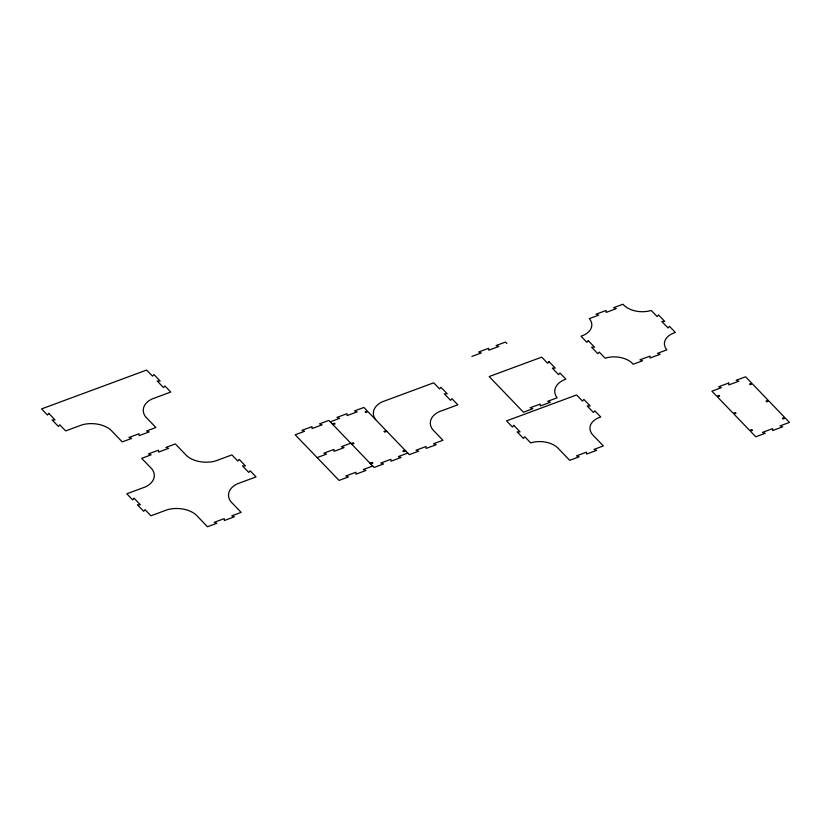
<?xml version="1.0" encoding="UTF-8"?>
<svg xmlns="http://www.w3.org/2000/svg" width="831" height="831" viewBox="0 0 831 831"><rect width="100%" height="100%" fill="white"/><g stroke="black" fill="none" stroke-linecap="round" stroke-linejoin="round"><path stroke-width="1.25" d="M471.863 356.447L481.253 352.967L478.614 352.012L488.638 348.303L488.742 350.194L498.766 346.485L496.128 345.53L505.518 342.06L506.889 343.483M330.229 421.826L339.619 418.357L336.981 417.401L347.005 413.693L347.109 415.583L357.133 411.875L354.505 410.919L363.895 407.439L367.312 411.013L365.131 411.823L365.817 412.529L367.998 411.719L409.288 454.65L418.679 451.181L416.04 450.225L426.064 446.517L426.168 448.408L436.192 444.699L433.553 443.744L442.944 440.264L432.66 429.575A23.268 14.74 2.6 0 1 439.215 411.688L457.819 404.811L451.939 398.693L450.547 400.324L444.273 393.801L447.255 393.811L440.97 387.288L439.578 388.918L433.699 382.8L382.25 401.84A23.268 14.74 2.6 0 0 375.695 419.717M332.286 423.966L334.478 423.156L335.163 423.872L332.971 424.683M350.796 443.214L341.406 446.683L344.034 447.649L334.02 451.358L333.906 449.457L323.882 453.165L326.521 454.121L317.13 457.601M351.139 443.567L353.32 442.757L354.006 443.474L351.825 444.284M386.166 430.614L383.974 431.424L384.66 432.13L386.851 431.32M369.982 463.179L372.174 462.368L372.859 463.075L370.668 463.885M405.019 450.215L402.827 451.025L403.513 451.742L405.705 450.932M372.724 466.025L363.334 469.505L365.972 470.46L355.948 474.169L355.845 472.268L345.821 475.976L348.459 476.942L339.069 480.411L295.192 434.79L304.582 431.31L301.954 430.354L311.978 426.646L312.082 428.536L322.106 424.838L319.468 423.872L328.858 420.403L374.095 467.448L383.486 463.978L380.858 463.023L390.871 459.314L390.986 461.205L401.009 457.497L398.371 456.541L407.761 453.072M48.832 413.402L47.429 415.033L41.55 408.925L146.64 370.044L152.53 376.163L153.922 374.532L160.196 381.055L157.215 381.034L163.489 387.568L164.891 385.937L170.771 392.045L152.156 398.932A23.268 14.74 2.6 0 0 145.612 416.819L155.896 427.508L146.505 430.988L149.133 431.943L139.12 435.652L139.006 433.751L128.992 437.459L131.62 438.425L122.23 441.895L110.575 429.772A23.268 14.74 2.6 0 0 82.092 424.849L65.67 430.925L59.79 424.807L58.399 426.438L52.124 419.915L55.106 419.925L48.832 413.402M134.082 498.268L132.68 499.898L126.8 493.791L145.415 486.904A23.268 14.74 2.6 0 0 151.959 469.016L141.675 458.328L151.065 454.848L148.437 453.892L158.461 450.184L158.565 452.074L168.589 448.366L165.951 447.41L175.341 443.941L186.996 456.053A23.268 14.74 2.6 0 0 215.478 460.987L231.901 454.91L237.78 461.028L239.172 459.387L245.446 465.921L242.465 465.9L248.749 472.434L250.141 470.793L256.021 476.911L237.417 483.798A23.268 14.74 2.6 0 0 230.862 501.685L241.146 512.374L231.756 515.843L234.394 516.809L224.37 520.518L224.266 518.617L214.242 522.325L216.87 523.281L207.48 526.761L195.836 514.638A23.268 14.74 2.6 0 0 167.353 509.715L150.93 515.791L145.051 509.673L143.649 511.304L137.375 504.781L140.356 504.791L134.082 498.268M548.99 361.61L547.598 363.24L541.719 357.133L489.168 376.568L523.437 412.207L532.827 408.738L530.199 407.782L540.223 404.074L540.327 405.964L550.351 402.256L547.712 401.3L557.102 397.82A23.123 14.646 2.6 0 1 565.838 379.133L559.959 373.015L558.567 374.646L552.283 368.123L555.264 368.133L548.99 361.61M513.818 425.358L512.426 426.989L506.546 420.881L576.61 394.954L582.489 401.072L583.881 399.441L590.155 405.964L587.174 405.954L593.459 412.477L594.851 410.846L600.73 416.965L599.639 417.37A20.682 13.099 2.6 0 0 593.085 435.247L603.368 445.946L593.978 449.415L596.616 450.371L586.593 454.079L586.489 452.189L576.465 455.897L579.103 456.853L569.713 460.332L558.058 448.21A20.682 13.099 2.6 0 0 531.954 442.539L530.718 442.923L524.787 436.763L523.395 438.394L517.111 431.871L520.092 431.881L513.818 425.358M588.286 340.689L586.883 342.32L581.004 336.202L583.196 335.392A20.765 13.151 2.6 0 0 589.335 318.626L598.725 315.157L596.087 314.191L606.111 310.482L606.215 312.383L616.238 308.675L613.6 307.719L622.99 304.239L624.361 305.663A21.045 13.327 2.6 0 0 651.234 310.451L657.113 316.569L658.505 314.939L664.779 321.462L661.798 321.452L668.072 327.975L669.474 326.344L675.354 332.452L673.162 333.262A20.474 12.964 2.6 0 0 666.867 349.861L657.477 353.341L660.105 354.297L650.081 358.005L649.977 356.115L639.953 359.823L642.592 360.779L633.201 364.248L631.83 362.825A20.765 13.151 2.6 0 0 605.124 358.203L599.244 352.095L597.853 353.726L591.579 347.202L594.56 347.213L588.286 340.689M728.694 383.039L718.67 386.747L721.308 387.703L711.918 391.172L716.717 396.169L718.908 395.359L719.594 396.065L717.402 396.875L733.171 413.277L735.362 412.467L736.048 413.184L733.856 413.983L749.624 430.385L751.806 429.575L752.491 430.292L750.31 431.102L755.784 436.805L765.174 433.325L762.546 432.369L772.57 428.661L772.674 430.551L782.698 426.843L780.06 425.888L789.45 422.418L785.337 418.138L783.145 418.949L782.459 418.232L784.651 417.422L768.883 401.03L766.701 401.84L766.016 401.124L768.197 400.313L752.439 383.922L750.248 384.732L749.562 384.015L751.754 383.205L745.584 376.796L736.193 380.266L738.821 381.221L728.808 384.93L728.694 383.039"/></g></svg>
